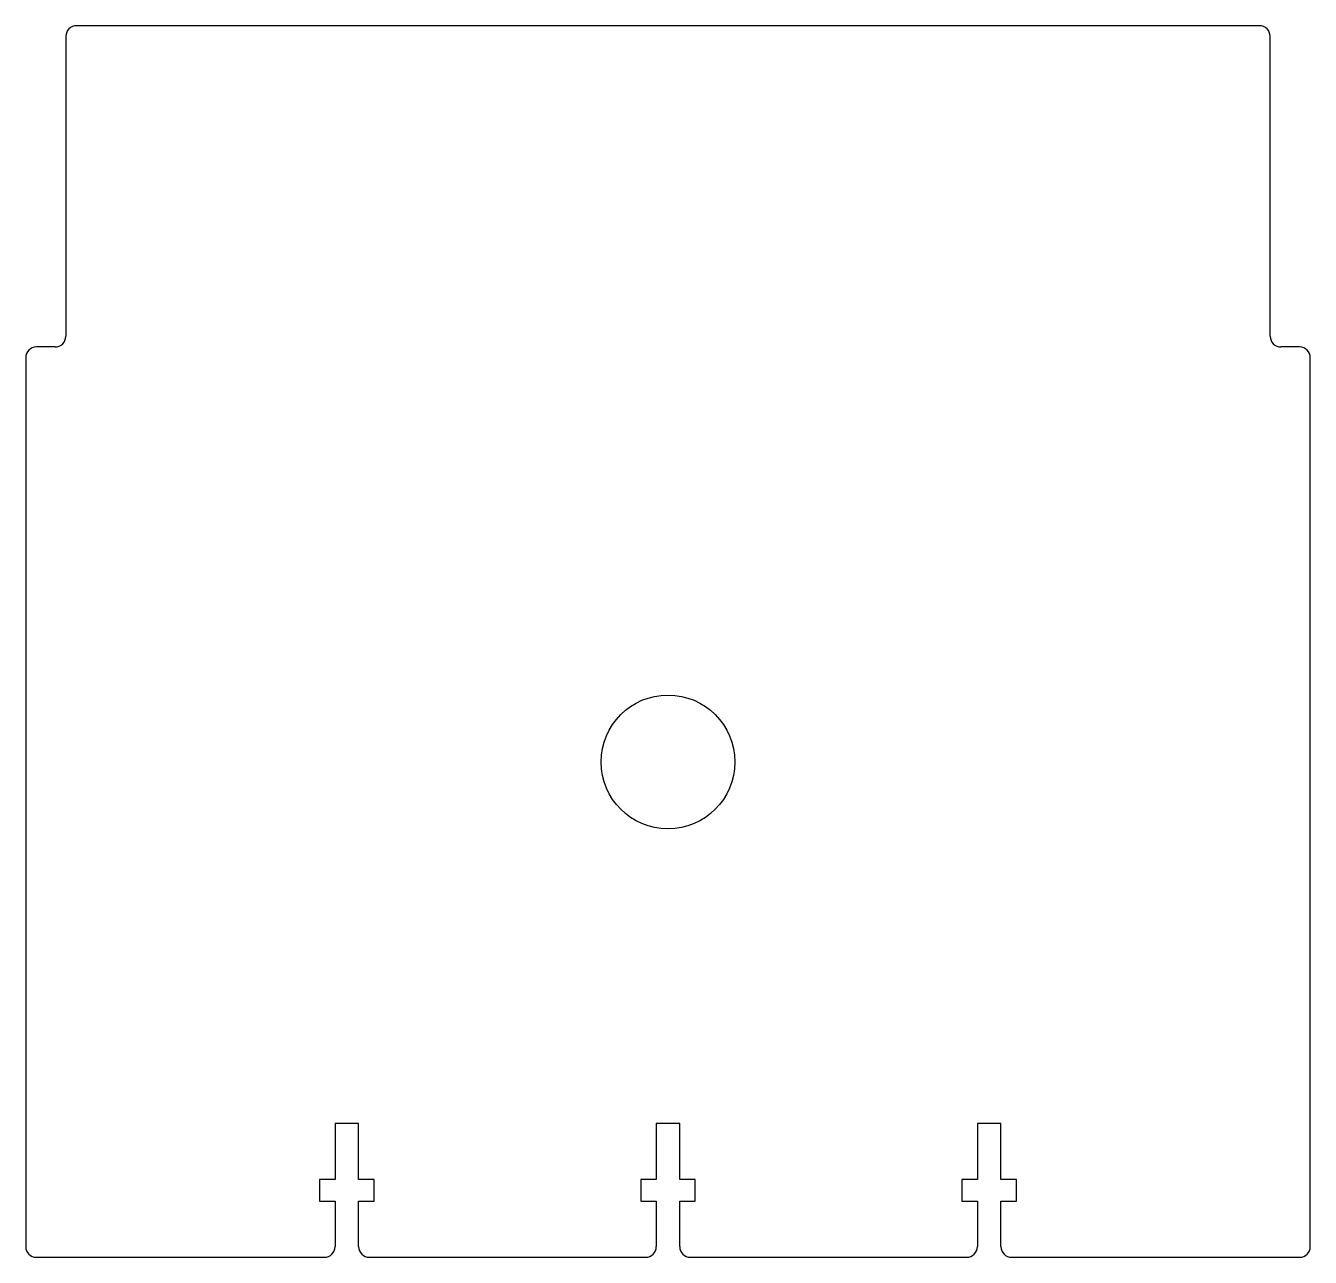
# Model space of a CAD drawing. Extents: x -0.19 to 5.81, y 0 to 5.75.
import ezdxf

# ---------------------------------------------------------------- set-up
doc = ezdxf.new("R2010")
doc.units = 0
doc.layers.get('0').update_dxf_attribs({"linetype": 'CONTINUOUS'})

msp = doc.modelspace()

# ---------------------------------------------------------------- linework, layer by layer
at = {"color": 7, "linetype": 'CONTINUOUS'}
for p, q in [((5.575, 5.75), (0.05, 5.75)), ((0, 5.7), (0, 4.3)), ((5.625, 4.3), (5.625, 5.7)), ((-0.05, 4.25), (-0.1375, 4.25)), ((5.7625, 4.25), (5.675, 4.25)), ((-0.1875, 4.2), (-0.1875, 0.05)), ((5.8125, 0.05), (5.8125, 4.2)), ((1.3675, 0.625), (1.2575, 0.625)), ((1.2575, 0.625), (1.2575, 0.3625)), ((1.3675, 0.3625), (1.3675, 0.625)), ((2.8675, 0.625), (2.7575, 0.625)), ((2.7575, 0.625), (2.7575, 0.3625)), ((2.8675, 0.3625), (2.8675, 0.625)), ((4.3675, 0.625), (4.2575, 0.625)), ((4.2575, 0.625), (4.2575, 0.3625)), ((4.3675, 0.3625), (4.3675, 0.625)), ((1.2575, 0.3625), (1.185, 0.3625)), ((1.185, 0.3625), (1.185, 0.2625)), ((1.44, 0.3625), (1.3675, 0.3625)), ((1.44, 0.2625), (1.44, 0.3625)), ((2.7575, 0.3625), (2.685, 0.3625)), ((2.685, 0.3625), (2.685, 0.2625)), ((2.94, 0.3625), (2.8675, 0.3625)), ((2.94, 0.2625), (2.94, 0.3625)), ((4.2575, 0.3625), (4.185, 0.3625)), ((4.185, 0.3625), (4.185, 0.2625)), ((4.44, 0.3625), (4.3675, 0.3625)), ((4.44, 0.2625), (4.44, 0.3625)), ((1.185, 0.2625), (1.2575, 0.2625)), ((1.2575, 0.2625), (1.2575, 0.05)), ((1.3675, 0.05), (1.3675, 0.2625)), ((1.3675, 0.2625), (1.44, 0.2625)), ((2.685, 0.2625), (2.7575, 0.2625)), ((2.7575, 0.2625), (2.7575, 0.05)), ((2.8675, 0.05), (2.8675, 0.2625)), ((2.8675, 0.2625), (2.94, 0.2625)), ((4.185, 0.2625), (4.2575, 0.2625)), ((4.2575, 0.2625), (4.2575, 0.05)), ((4.3675, 0.05), (4.3675, 0.2625)), ((4.3675, 0.2625), (4.44, 0.2625)), ((-0.1375, 0), (1.2075, 0)), ((1.4175, 0), (2.7075, 0)), ((2.9175, 0), (4.2075, 0)), ((4.4175, 0), (5.7625, 0))]:
    msp.add_line(p, q, dxfattribs=at)
msp.add_circle((2.8125, 2.3125), 0.3125, dxfattribs=at)
for centre, start, end in [((0.05, 5.7), 90, 180), ((5.575, 5.7), 360, 90), ((-0.05, 4.3), 270, 0), ((5.675, 4.3), 180, 270), ((-0.1375, 4.2), 90, 180), ((5.7625, 4.2), 360, 90), ((-0.1375, 0.05), 180, 270), ((1.2075, 0.05), 270, 0), ((1.4175, 0.05), 180, 270), ((2.7075, 0.05), 270, 0), ((2.9175, 0.05), 180, 270), ((4.2075, 0.05), 270, 0), ((4.4175, 0.05), 180, 270), ((5.7625, 0.05), 270, 360)]:
    msp.add_arc(centre, 0.05, start, end, dxfattribs=at)

doc.saveas('drawing.dxf')
